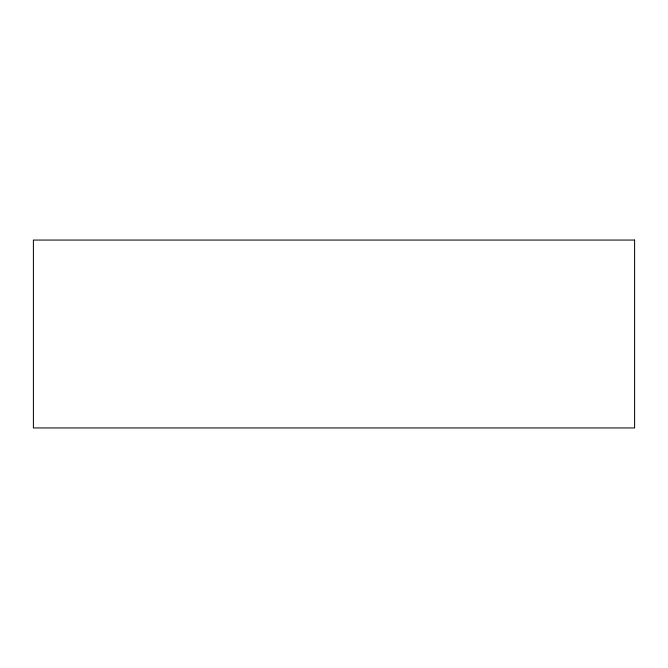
<?xml version="1.0" encoding="UTF-8"?>
<svg xmlns="http://www.w3.org/2000/svg" width="668" height="668" viewBox="0 0 668 668"><rect width="100%" height="100%" fill="white"/><g stroke="black" fill="none" stroke-linecap="round" stroke-linejoin="round"><path stroke-width="1" d="M634.6 240.062L33.4 240.062L33.4 427.938L634.6 427.938L634.6 240.062"/></g></svg>
